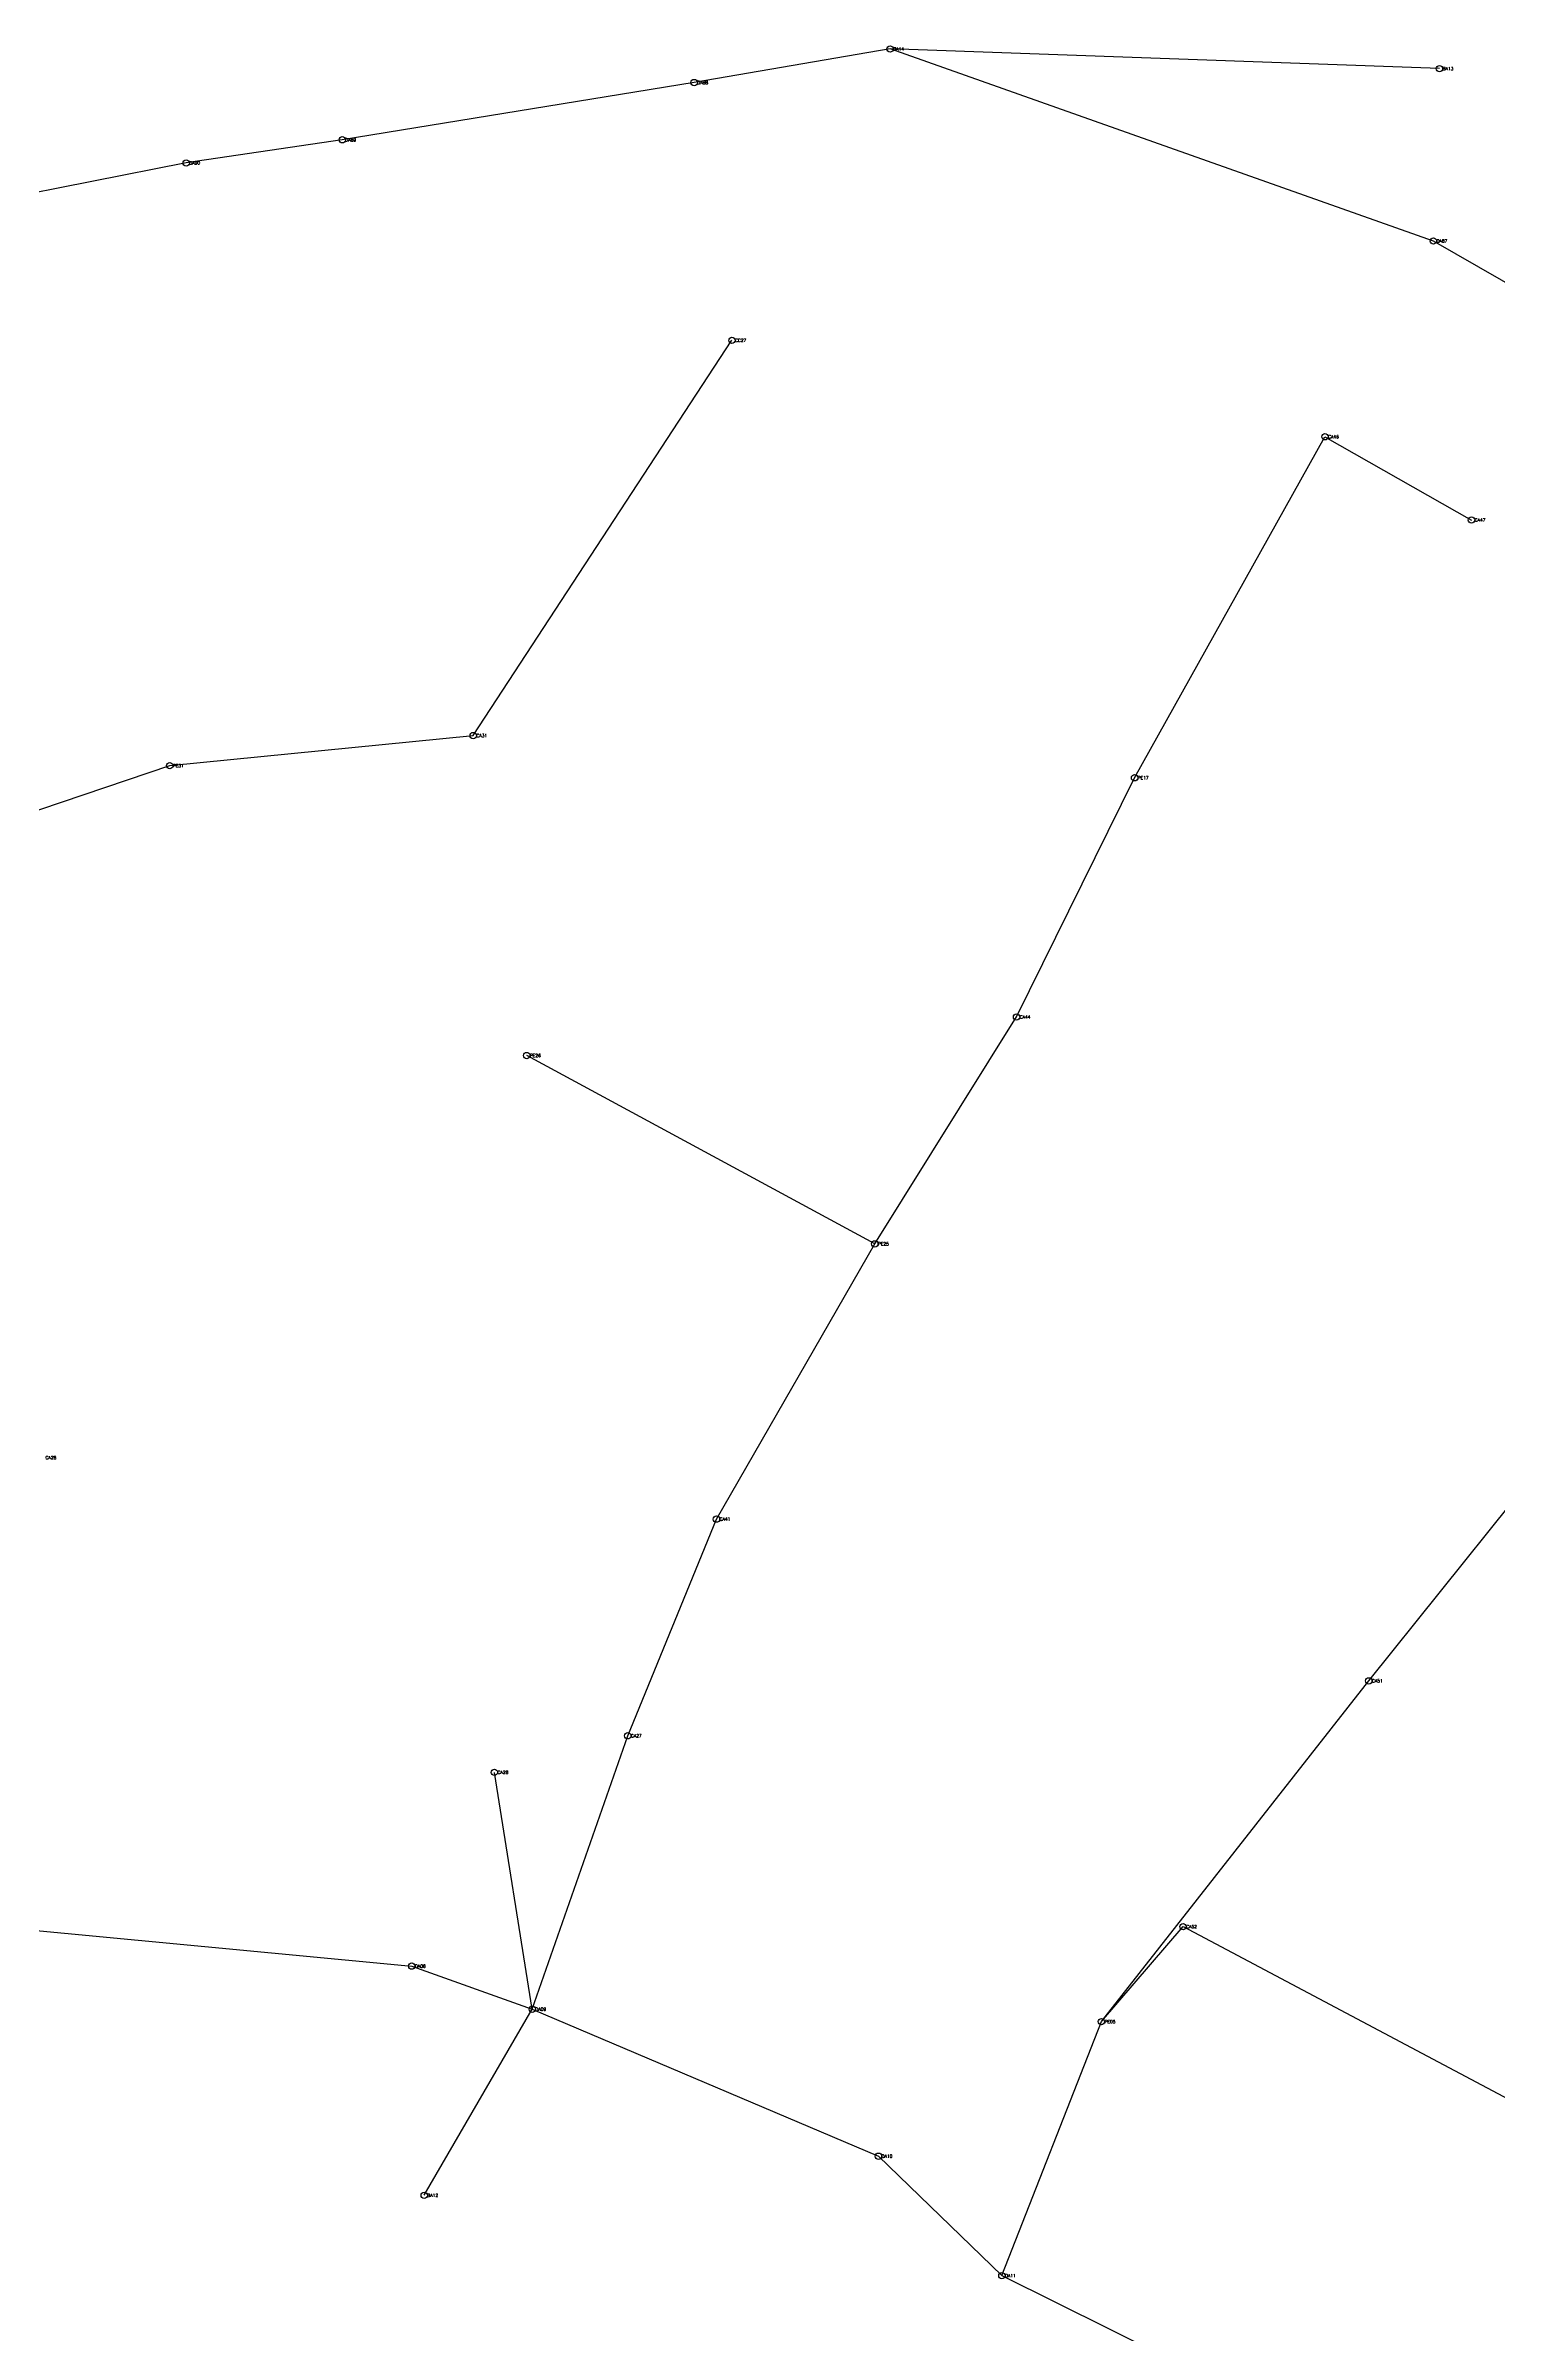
# Model space of a CAD drawing. Extents: x 166472 to 169408, y 2545118 to 2547192.
# Drawn here: x 167771 to 168229, y 2546470 to 2547192 of the extents above; entities that cross this region are included whole.
import ezdxf

# ---------------------------------------------------------------- set-up
doc = ezdxf.new("R2010")
doc.units = 0
doc.styles.get("Standard").update_dxf_attribs({"font": 'simplex'})

msp = doc.modelspace()

# ---------------------------------------------------------------- linework, layer by layer
at = {"color": 4}
for p, q in [((168037.505, 2547190.511), (167975.767, 2547179.915)), ((168208.708, 2547129.975), (168037.505, 2547190.511)), ((168210.623, 2547184.319), (168037.505, 2547190.511)), ((167975.767, 2547179.915), (167864.878, 2547161.879)), ((167864.878, 2547161.879), (167815.699, 2547154.587)), ((167815.699, 2547154.587), (167741.504, 2547139.954)), ((168343.736, 2547052.237), (168208.708, 2547129.975)), ((167906.143, 2546974.121), (167987.673, 2547098.688)), ((168114.543, 2546960.82), (168174.524, 2547068.294)), ((168174.524, 2547068.294), (168220.709, 2547042.057)), ((167810.515, 2546964.65), (167906.143, 2546974.121)), ((167664.127, 2546915.299), (167810.515, 2546964.65)), ((168077.357, 2546885.439), (168114.543, 2546960.82)), ((168032.678, 2546813.93), (168077.357, 2546885.439)), ((168032.678, 2546813.93), (167923.01, 2546873.299)), ((167982.779, 2546727.192), (168032.678, 2546813.93)), ((168188.341, 2546676.216), (168233.512, 2546732.539)), ((167954.838, 2546658.907), (167982.779, 2546727.192)), ((168104.084, 2546568.83), (168188.341, 2546676.216)), ((167924.753, 2546572.754), (167954.838, 2546658.907)), ((167924.753, 2546572.754), (167912.82, 2546647.396)), ((167750.468, 2546599.271), (167886.768, 2546586.324)), ((168104.084, 2546568.83), (168129.804, 2546598.764)), ((168129.804, 2546598.764), (168284.837, 2546516.501)), ((167886.768, 2546586.324), (167924.753, 2546572.754)), ((167890.689, 2546514.096), (167924.753, 2546572.754)), ((167924.753, 2546572.754), (168033.836, 2546526.42)), ((168072.727, 2546488.785), (168104.084, 2546568.83)), ((168033.836, 2546526.42), (168072.727, 2546488.785)), ((168072.727, 2546488.785), (168201.692, 2546424.881))]:
    msp.add_line(p, q, dxfattribs=at)
for centre in [(168037.505, 2547190.511), (168210.623, 2547184.319), (167975.767, 2547179.915), (167864.878, 2547161.879), (167815.699, 2547154.587), (168208.708, 2547129.975), (167987.673, 2547098.688), (168174.524, 2547068.294), (168220.709, 2547042.057), (167906.143, 2546974.121), (167810.515, 2546964.65), (168114.543, 2546960.82), (168077.357, 2546885.439), (167923.01, 2546873.299), (168032.678, 2546813.93), (167982.779, 2546727.192), (168188.341, 2546676.216), (167954.838, 2546658.907), (167912.82, 2546647.396), (168129.804, 2546598.764), (167886.768, 2546586.324), (167924.753, 2546572.754), (168104.084, 2546568.83), (168033.836, 2546526.42), (167890.689, 2546514.096), (168072.727, 2546488.785)]:
    msp.add_circle(centre, 1)

# ---------------------------------------------------------------- texts
at = {"color": 5}
for s, p in [('BA14', (168038.505, 2547190.011)), ('BA13', (168211.623, 2547183.819)), ('DA88', (167976.767, 2547179.415)), ('DA89', (167865.878, 2547161.379)), ('DA90', (167816.699, 2547154.087)), ('DA87', (168209.708, 2547129.475)), ('CC27', (167988.673, 2547098.188)), ('CA46', (168175.524, 2547067.794)), ('CA47', (168221.709, 2547041.557)), ('CA31', (167907.143, 2546973.621)), ('PE31', (167811.515, 2546964.15)), ('PE17', (168115.543, 2546960.32)), ('CA44', (168078.357, 2546884.939)), ('PE26', (167924.01, 2546872.799)), ('PE25', (168033.678, 2546813.43)), ('CA26', (167771.386, 2546746.082)), ('CA41', (167983.779, 2546726.692)), ('CA51', (168189.341, 2546675.716)), ('CA27', (167955.838, 2546658.407)), ('CA28', (167913.82, 2546646.896)), ('CA52', (168130.804, 2546598.264)), ('DA08', (167887.768, 2546585.824)), ('DA09', (167925.753, 2546572.254)), ('PE05', (168105.084, 2546568.33)), ('DA10', (168034.836, 2546525.92)), ('BA12', (167891.689, 2546513.596)), ('DA11', (168073.727, 2546488.285))]:
    msp.add_text(s, height=1, dxfattribs=at).set_placement(p)

doc.saveas('drawing.dxf')
